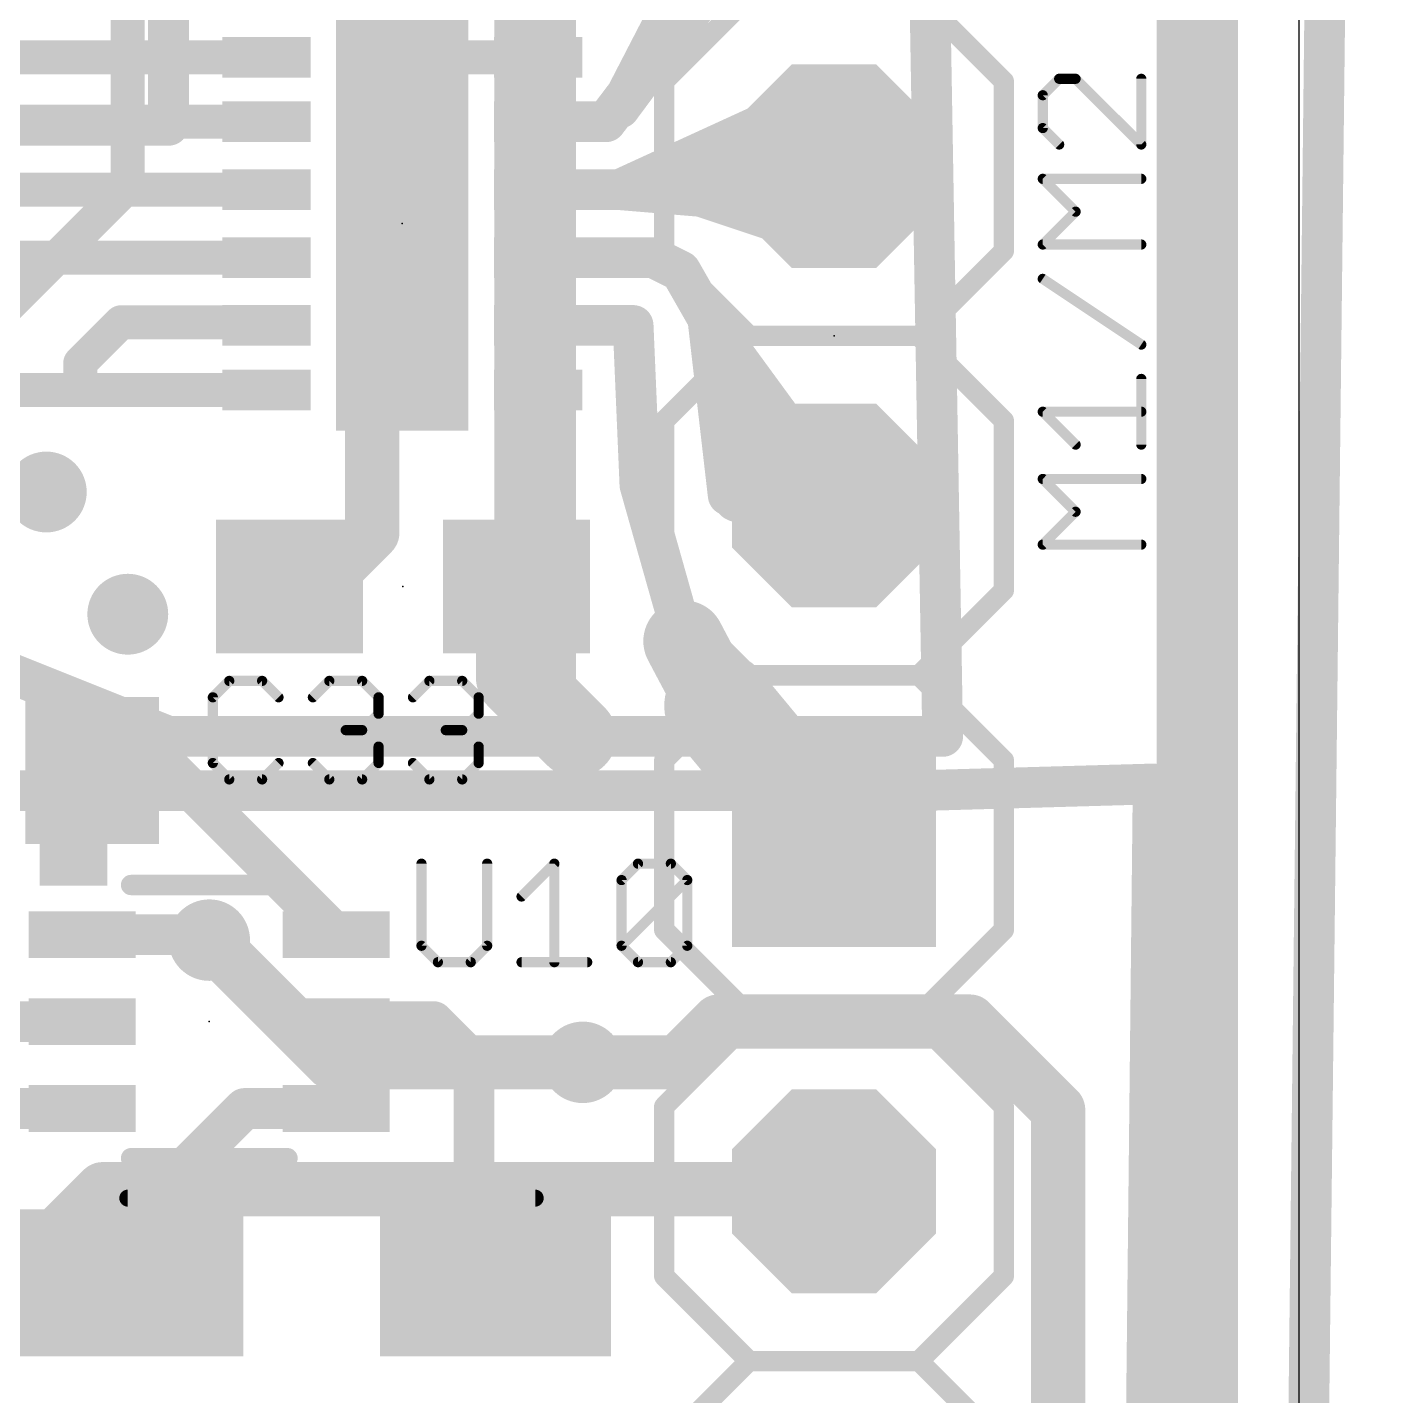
# Model space of a CAD drawing. Extents: x -1.6 to 81.6, y -2 to 51.3.
# Drawn here: x 71.49 to 81.57, y 20.06 to 30.3 of the extents above; entities that cross this region are included whole.
import ezdxf

# ---------------------------------------------------------------- set-up
doc = ezdxf.new("R2010")
doc.units = 0
for name, color, linetype in [('1', 22, 'CONTINUOUS'), ('16', 175, 'CONTINUOUS'), ('17', 82, 'CONTINUOUS'), ('18', 82, 'CONTINUOUS'), ('20', 7, 'CONTINUOUS'), ('21', 253, 'CONTINUOUS'), ('23', 7, 'CONTINUOUS'), ('25', 253, 'CONTINUOUS')]:
    doc.layers.add(name, color=color, linetype=linetype)

# ---------------------------------------------------------------- blocks, each defined once
blk = doc.blocks.new('RECT')
blk.add_solid([(-0.5, -0.5), (0.5, -0.5), (-0.5, 0.5), (0.5, 0.5)])
blk = doc.blocks.new('SQUAREP')
blk.add_solid([(-0.5, -0.5), (0.5, -0.5), (-0.5, 0.5), (0.5, 0.5)])
blk = doc.blocks.new('OCTAGONP')
at = {"const_width": 0.5}
blk.add_lwpolyline([(-0.25, -0.1036), (-0.25, 0.1036), (-0.1036, 0.25), (0.1036, 0.25), (0.25, 0.1036), (0.25, -0.1036), (0.1036, -0.25), (-0.1036, -0.25), (-0.25, -0.1036), (-0.25, 0.1036)], dxfattribs=at)
blk = doc.blocks.new('ROUNDV')
at = {"const_width": 0.5}
blk.add_lwpolyline([(0, -0.25, 1), (0, 0.25, 1), (0, -0.25)], format="xyb", dxfattribs=at)

msp = doc.modelspace()

# ---------------------------------------------------------------- linework, layer by layer
at = {"layer": '1'}
for points, const_width in [([(72.5424, 29.5656), (72.5424, 48.768)], 0.3048), ([(78.0288, 42.672), (78.3336, 24.9936)], 0.3048), ([(75.9164, 29.694), (76.7038, 31.218)], 0.3048), ([(75.8148, 29.5924), (76.9324, 31.0656)], 0.3048), ([(76.9324, 31.0656), (75.9164, 29.694)], 0.3048), ([(56.2096, 30.075), (73.2748, 30.075)], 0.254), ([(75.3068, 30.075), (74.367, 30.075)], 0.254), ([(74.3416, 30.0496), (74.3416, 28.8304)], 0.2032), ([(75.9164, 29.0844), (77.1356, 29.6432)], 0.3048), ([(77.1356, 29.6432), (77.1356, 29.2368)], 0.3048), ([(56.4454, 29.5924), (73.2748, 29.5924)], 0.254), ([(71.3232, 29.5656), (72.5424, 29.5656)], 0.3048), ([(75.3068, 29.5924), (75.8148, 29.5924)], 0.3048), ([(76.3228, 29.2368), (75.9164, 29.0844)], 0.3048), ([(76.526, 29.0336), (76.3228, 29.2368)], 0.3048), ([(77.1356, 29.2368), (76.3228, 29.2368)], 0.3048), ([(77.1356, 29.2368), (77.5208, 29.2608)], 0.4064), ([(56.6558, 29.0844), (73.2748, 29.0844)], 0.254), ([(75.3068, 29.0844), (75.9164, 29.0844)], 0.3048), ([(75.9164, 29.0844), (77.1356, 29.0844)], 0.3048), ([(75.9164, 29.0844), (76.526, 29.0336)], 0.3048), ([(77.1356, 28.8304), (76.526, 29.0336)], 0.3048), ([(77.1356, 29.0844), (77.1356, 28.8304)], 0.3048), ([(74.2908, 28.8304), (74.0664, 28.606)], 0.4064), ([(74.3416, 28.8304), (74.2908, 28.8304)], 0.2032), ([(74.0664, 28.606), (74.0664, 26.5176)], 0.4064), ([(56.8663, 28.5764), (73.2748, 28.5764)], 0.254), ([(75.3068, 28.5764), (76.1704, 28.5764)], 0.3048), ([(76.1704, 28.5764), (76.3736, 28.4748)], 0.3048), ([(76.3736, 28.4748), (76.5768, 28.1192)], 0.3048), ([(76.5768, 28.1192), (77.542, 26.7984)], 0.3048), ([(76.7292, 26.7984), (76.5768, 28.1192)], 0.3048), ([(76.5768, 28.1192), (77.1356, 26.7984)], 0.3048), ([(72.1868, 28.0924), (71.882, 27.7876)], 0.254), ([(73.2508, 28.0924), (72.1868, 28.0924)], 0.254), ([(73.2748, 28.0684), (73.2508, 28.0924)], 0.254), ([(75.3068, 28.0684), (76.018, 28.0684)], 0.3048), ([(76.018, 28.0684), (76.0688, 26.8746)], 0.3048), ([(71.882, 27.7876), (71.882, 27.5858)], 0.254), ([(70.7136, 27.5858), (71.882, 27.5858)], 0.254), ([(71.882, 27.5858), (73.2748, 27.5858)], 0.254), ([(75.3068, 26.2758), (75.3068, 27.5858)], 0.3048), ([(76.0688, 26.8746), (76.399, 25.7062)], 0.3048), ([(76.8096, 26.7984), (76.7292, 26.7984)], 0.3048), ([(77.5208, 26.7208), (76.8096, 26.7984)], 0.4064), ([(77.1356, 26.7984), (76.8096, 26.7984)], 0.3048), ([(77.542, 26.7984), (77.1356, 26.7984)], 0.3048), ([(74.0664, 26.5176), (73.6642, 26.1154)], 0.4064), ([(75.1464, 25.4376), (75.1464, 26.1154)], 0.6096), ([(75.1464, 26.1154), (75.3068, 26.2758)], 0.3048), ([(73.6642, 26.1154), (73.4464, 26.1154)], 0.4064), ([(72.5424, 24.9936), (71.0184, 25.6032)], 0.3048), ([(75.5904, 24.9936), (75.1464, 25.4376)], 0.6096), ([(77.5208, 24.1808), (76.6572, 25.2222)], 0.8128), ([(78.3336, 24.9936), (72.5424, 24.9936)], 0.3048), ([(72.5676, 24.7396), (71.97, 24.7396)], 0.3048), ([(73.7972, 23.51), (72.5676, 24.7396)], 0.3048), ([(72.8068, 23.51), (71.8972, 23.51)], 0.3048), ([(72.8472, 23.4696), (72.8068, 23.51)], 0.3048), ([(76.6572, 22.86), (76.3524, 22.5552)], 0.4064), ([(78.5368, 22.86), (76.6572, 22.86)], 0.4064), ([(79.1972, 22.1996), (78.5368, 22.86)], 0.4064), ([(71.8972, 22.86), (70.6492, 22.86)], 0.3048), ([(73.7972, 22.86), (74.5236, 22.86)], 0.3048), ([(74.5236, 22.86), (74.8284, 22.5552)], 0.3048), ([(76.3524, 22.5552), (75.6412, 22.5552)], 0.4064), ([(74.8284, 22.5552), (74.8284, 21.0668)], 0.3048), ([(71.8972, 22.21), (71.2828, 22.21)], 0.3048), ([(73.1116, 22.21), (72.8472, 21.9456)], 0.3048), ([(73.7972, 22.21), (73.1116, 22.21)], 0.3048), ([(79.1972, 17.7292), (79.1972, 22.1996)], 0.4064), ([(72.8472, 21.9456), (72.39, 21.4884)], 0.3048), ([(72.39, 21.4884), (72.39, 21.0591)], 0.3048), ([(72.39, 21.0591), (72.2376, 20.9067)], 0.3048), ([(74.8284, 21.0668), (74.9884, 20.9067)], 0.3048)]:
    msp.add_lwpolyline(points, dxfattribs=dict(at, const_width=const_width))
for points, const_width in [([(73.2748, 30.0115, 1), (73.2748, 30.1385)], 0.127), ([(74.367, 30.075, 0.4142), (74.3416, 30.0496)], 0.254), ([(74.367, 30.1385, 1), (74.367, 30.0115)], 0.127), ([(74.367, 30.0115, 1), (74.367, 30.1385)], 0.127), ([(75.3068, 30.0115, 1), (75.3068, 30.1385)], 0.127), ([(74.2781, 30.0496, 1), (74.4051, 30.0496)], 0.127), ([(74.3924, 30.0496, 1), (74.2908, 30.0496)], 0.1016), ([(75.8552, 29.7394, 1), (75.9776, 29.6486)], 0.1524), ([(75.8487, 29.729, 1), (75.9841, 29.659)], 0.1524), ([(77.2118, 29.6432, 1), (77.0594, 29.6432)], 0.1524), ([(77.1673, 29.5739, 1), (77.1039, 29.7125)], 0.1524), ([(72.5424, 29.4894, 1), (72.5424, 29.6418)], 0.1524), ([(73.2748, 29.5289, 1), (73.2748, 29.6559)], 0.127), ([(75.3068, 29.6686, 1), (75.3068, 29.5162)], 0.1524), ([(75.7541, 29.6385, 1), (75.8755, 29.5463)], 0.1524), ([(75.8148, 29.5162, 1), (75.8148, 29.6686)], 0.1524), ([(72.4662, 29.5656, 1), (72.6186, 29.5656)], 0.1524), ([(76.3767, 29.2907, 1), (76.2689, 29.1829)], 0.1524), ([(76.3228, 29.313, 1), (76.3228, 29.1606)], 0.1524), ([(76.3496, 29.1655, 1), (76.296, 29.3081)], 0.1524), ([(77.1293, 29.3382, 1), (77.1419, 29.1354)], 0.2032), ([(77.1356, 29.1606, 1), (77.1356, 29.313)], 0.1524), ([(77.5271, 29.1594, 1), (77.5145, 29.3622)], 0.2032), ([(77.0594, 29.2368, 1), (77.2118, 29.2368)], 0.1524), ([(73.2748, 29.0209, 1), (73.2748, 29.1479)], 0.127), ([(75.3068, 29.1606, 1), (75.3068, 29.0082)], 0.1524), ([(75.9164, 29.1606, 1), (75.9164, 29.0082)], 0.1524), ([(75.9227, 29.1603, 1), (75.9101, 29.0085)], 0.1524), ([(75.8896, 29.1557, 1), (75.9432, 29.0131)], 0.1524), ([(75.8847, 29.1537, 1), (75.9481, 29.0151)], 0.1524), ([(75.9164, 29.0082, 1), (75.9164, 29.1606)], 0.1524), ([(76.5501, 29.1059, 1), (76.5019, 28.9613)], 0.1524), ([(76.5197, 28.9577, 1), (76.5323, 29.1095)], 0.1524), ([(77.2118, 29.0844, 1), (77.0594, 29.0844)], 0.1524), ([(77.1356, 29.0082, 1), (77.1356, 29.1606)], 0.1524), ([(76.4721, 28.9797, 1), (76.5799, 29.0875)], 0.1524), ([(74.3626, 28.7586, 1), (74.219, 28.9022)], 0.2032), ([(77.1115, 28.7581, 1), (77.1597, 28.9027)], 0.1524), ([(74.2908, 28.8812, 1), (74.2908, 28.7796)], 0.1016), ([(74.2908, 28.8304, 1), (74.3924, 28.8304)], 0.1016), ([(74.3416, 28.7796, 1), (74.3416, 28.8812)], 0.1016), ([(77.0594, 28.8304, 1), (77.2118, 28.8304)], 0.1524), ([(74.168, 28.606, 1), (73.9648, 28.606)], 0.2032), ([(73.9946, 28.6778, 1), (74.1382, 28.5342)], 0.2032), ([(73.2748, 28.5129, 1), (73.2748, 28.6399)], 0.127), ([(75.3068, 28.6526, 1), (75.3068, 28.5002)], 0.1524), ([(76.2045, 28.6446, 1), (76.1363, 28.5082)], 0.1524), ([(76.1704, 28.5002, 1), (76.1704, 28.6526)], 0.1524), ([(76.4398, 28.5126, 1), (76.3074, 28.437)], 0.1524), ([(76.3395, 28.4066, 1), (76.4077, 28.543)], 0.1524), ([(76.6383, 28.1642, 1), (76.5153, 28.0742)], 0.1524), ([(76.6525, 28.1279, 1), (76.5011, 28.1105)], 0.1524), ([(76.647, 28.1489, 1), (76.5066, 28.0895)], 0.1524), ([(72.1868, 28.1559, 1), (72.1868, 28.0289)], 0.127), ([(72.2317, 28.0475, 1), (72.1419, 28.1373)], 0.127), ([(73.2957, 28.1373, 1), (73.2059, 28.0475)], 0.127), ([(73.2299, 28.0235, 1), (73.3197, 28.1133)], 0.127), ([(73.2508, 28.0289, 1), (73.2508, 28.1559)], 0.127), ([(75.3068, 28.1446, 1), (75.3068, 27.9922)], 0.1524), ([(76.0941, 28.0716, 1), (75.9419, 28.0652)], 0.1524), ([(76.018, 27.9922, 1), (76.018, 28.1446)], 0.1524), ([(76.5106, 28.0814, 1), (76.643, 28.157)], 0.1524), ([(71.9455, 27.7876, 1), (71.8185, 27.7876)], 0.127), ([(71.8371, 27.8325, 1), (71.9269, 27.7427)], 0.127), ([(71.882, 27.6493, 1), (71.882, 27.5223)], 0.127), ([(71.8185, 27.5858, 1), (71.9455, 27.5858)], 0.127), ([(71.882, 27.5223, 1), (71.882, 27.6493)], 0.127), ([(73.2748, 27.5223, 1), (73.2748, 27.6493)], 0.127), ([(75.383, 27.5858, 1), (75.2306, 27.5858)], 0.1524), ([(76.1421, 26.8953, 1), (75.9955, 26.8539)], 0.1524), ([(75.9927, 26.8714, 1), (76.1449, 26.8778)], 0.1524), ([(76.7292, 26.8746, 1), (76.7292, 26.7222)], 0.1524), ([(76.8206, 26.8994, 1), (76.7986, 26.6974)], 0.2032), ([(76.8096, 26.8746, 1), (76.8096, 26.7222)], 0.1524), ([(76.8096, 26.7222, 1), (76.8096, 26.8746)], 0.1524), ([(77.1356, 26.8746, 1), (77.1356, 26.7222)], 0.1524), ([(77.1356, 26.7222, 1), (77.1356, 26.8746)], 0.1524), ([(77.542, 26.7222, 1), (77.542, 26.8746)], 0.1524), ([(76.6535, 26.7897, 1), (76.8049, 26.8071)], 0.1524), ([(77.0654, 26.7687, 1), (77.2058, 26.8281)], 0.1524), ([(77.4805, 26.7534, 1), (77.6035, 26.8434)], 0.1524), ([(77.5098, 26.6198, 1), (77.5318, 26.8218)], 0.2032), ([(74.1382, 26.4458, 1), (73.9946, 26.5894)], 0.2032), ([(73.9648, 26.5176, 1), (74.168, 26.5176)], 0.2032), ([(75.2988, 26.1154, 1), (74.994, 26.1154)], 0.3048), ([(75.3607, 26.2219, 1), (75.2529, 26.3297)], 0.1524), ([(73.4464, 26.217, 1), (73.4464, 26.0138)], 0.2032), ([(73.6642, 26.0138, 1), (73.6642, 26.217)], 0.2032), ([(75.2306, 26.2758, 1), (75.383, 26.2758)], 0.1524), ([(73.5924, 26.1872, 1), (73.736, 26.0436)], 0.2032), ([(75.0925, 26.1693, 1), (75.2003, 26.0615)], 0.1524), ([(76.399, 25.7062, 0.0028), (76.6572, 25.2222)], 0.6096), ([(76.5339, 25.7772, 1), (76.2641, 25.6352)], 0.3048), ([(76.3257, 25.6855, 1), (76.4723, 25.7269)], 0.1524), ([(75.2542, 25.5454, 1), (75.0386, 25.3298)], 0.3048), ([(76.8136, 25.3519, 1), (76.5008, 25.0925)], 0.4064), ([(74.994, 25.4376, 1), (75.2988, 25.4376)], 0.3048), ([(76.5231, 25.1497, 1), (76.7913, 25.2947)], 0.3048), ([(75.4826, 24.8858, 1), (75.6982, 25.1014)], 0.3048), ([(72.5424, 25.0698, 1), (72.5424, 24.9174)], 0.1524), ([(72.5141, 24.9229, 1), (72.5707, 25.0643)], 0.1524), ([(78.3336, 24.9174, 1), (78.3336, 25.0698)], 0.1524), ([(78.2574, 24.9923, 1), (78.4098, 24.9949)], 0.1524), ([(71.97, 24.8158, 1), (71.97, 24.6634)], 0.1524), ([(72.6215, 24.7935, 1), (72.5137, 24.6857)], 0.1524), ([(72.5676, 24.6634, 1), (72.5676, 24.8158)], 0.1524), ([(77.3644, 24.0511, 1), (77.6772, 24.3105)], 0.4064), ([(71.8972, 23.5862, 1), (71.8972, 23.4338)], 0.1524), ([(72.8607, 23.5639, 1), (72.7529, 23.4561)], 0.1524), ([(72.8068, 23.4338, 1), (72.8068, 23.5862)], 0.1524), ([(72.7933, 23.4157, 1), (72.9011, 23.5235)], 0.1524), ([(73.7433, 23.4561, 1), (73.8511, 23.5639)], 0.1524), ([(76.6572, 22.9616, 1), (76.6572, 22.7584)], 0.2032), ([(76.729, 22.7882, 1), (76.5854, 22.9318)], 0.2032), ([(78.6086, 22.9318, 1), (78.465, 22.7882)], 0.2032), ([(78.5368, 22.7584, 1), (78.5368, 22.9616)], 0.2032), ([(71.8972, 22.7838, 1), (71.8972, 22.9362)], 0.1524), ([(73.7972, 22.9362, 1), (73.7972, 22.7838)], 0.1524), ([(74.5775, 22.9139, 1), (74.4697, 22.8061)], 0.1524), ([(74.5236, 22.7838, 1), (74.5236, 22.9362)], 0.1524), ([(75.6412, 22.6568, 1), (75.6412, 22.4536)], 0.2032), ([(76.2806, 22.627, 1), (76.4242, 22.4834)], 0.2032), ([(76.3524, 22.4536, 1), (76.3524, 22.6568)], 0.2032), ([(74.9046, 22.5552, 1), (74.7522, 22.5552)], 0.1524), ([(74.7745, 22.5013, 1), (74.8823, 22.6091)], 0.1524), ([(71.8972, 22.1338, 1), (71.8972, 22.2862)], 0.1524), ([(73.1116, 22.2862, 1), (73.1116, 22.1338)], 0.1524), ([(73.1655, 22.1561, 1), (73.0577, 22.2639)], 0.1524), ([(73.7972, 22.1338, 1), (73.7972, 22.2862)], 0.1524), ([(79.2988, 22.1996, 1), (79.0956, 22.1996)], 0.2032), ([(79.1254, 22.1278, 1), (79.269, 22.2714)], 0.2032), ([(72.7933, 21.9995, 1), (72.9011, 21.8917)], 0.1524), ([(72.9011, 21.8917, 1), (72.7933, 21.9995)], 0.1524), ([(72.4662, 21.4884, 1), (72.3138, 21.4884)], 0.1524), ([(72.3361, 21.5423, 1), (72.4439, 21.4345)], 0.1524), ([(72.4439, 21.0053, 1), (72.3361, 21.113)], 0.1524), ([(74.8823, 21.1206, 1), (74.7745, 21.0129)], 0.1524), ([(72.3138, 21.0591, 1), (72.4662, 21.0591)], 0.1524), ([(74.7522, 21.0668, 1), (74.9046, 21.0668)], 0.1524), ([(72.1837, 20.9606, 1), (72.2915, 20.8529)], 0.1524), ([(74.9345, 20.8529, 1), (75.0423, 20.9606)], 0.1524)]:
    msp.add_lwpolyline(points, format="xyb", dxfattribs=dict(at, const_width=const_width))
at = {"layer": '16'}
for points, const_width in [([(81.4201, 50.446), (80.8248, -1.8072)], 0.3048), ([(80.2386, 43.2054), (80.2386, 3.2766)], 0.6096), ([(75.2856, 33.528), (75.2856, 25.2984)], 0.6096), ([(72.2376, 31.0896), (72.2376, 29.1098)], 0.254), ([(72.2376, 29.1098), (70.7136, 27.5858)], 0.254), ([(75.2856, 25.2984), (75.5904, 24.9936)], 0.6096), ([(78.1304, 24.5872), (79.9084, 24.638)], 0.3048), ([(79.9084, 24.638), (79.6544, 0.9144)], 0.3048), ([(68.1736, 24.5872), (78.1304, 24.5872)], 0.3048), ([(73.7616, 22.5552), (72.8472, 23.4696)], 0.4064), ([(75.6412, 22.5552), (73.7616, 22.5552)], 0.4064), ([(72.0502, 21.6058), (70.7136, 20.2692)], 0.4064), ([(72.0502, 21.6058), (77.505, 21.6058)], 0.4064), ([(77.505, 21.6058), (77.5208, 21.59)], 0.4064)]:
    msp.add_lwpolyline(points, dxfattribs=dict(at, const_width=const_width))
for points, const_width in [([(72.2825, 29.0649, 1), (72.1927, 29.1547)], 0.127), ([(72.1741, 29.1098, 1), (72.3011, 29.1098)], 0.127), ([(75.3934, 25.4062, 1), (75.1778, 25.1906)], 0.3048), ([(75.1332, 25.2984, 1), (75.438, 25.2984)], 0.3048), ([(75.4826, 24.8858, 1), (75.6982, 25.1014)], 0.3048), ([(79.9846, 24.6372, 1), (79.8322, 24.6388)], 0.1524), ([(79.9106, 24.5618, 1), (79.9062, 24.7142)], 0.1524), ([(78.1282, 24.6634, 1), (78.1326, 24.511)], 0.1524), ([(78.1304, 24.511, 1), (78.1304, 24.6634)], 0.1524), ([(72.919, 23.5414, 1), (72.7754, 23.3978)], 0.2032), ([(73.7616, 22.6568, 1), (73.7616, 22.4536)], 0.2032), ([(73.6898, 22.4834, 1), (73.8334, 22.627)], 0.2032), ([(75.6412, 22.4536, 1), (75.6412, 22.6568)], 0.2032), ([(72.0502, 21.7074, 1), (72.0502, 21.5042)], 0.2032), ([(72.122, 21.534, 1), (71.9784, 21.6776)], 0.2032), ([(77.5768, 21.6776, 1), (77.4332, 21.534)], 0.2032), ([(77.505, 21.5042, 1), (77.505, 21.7074)], 0.2032), ([(77.449, 21.5182, 1), (77.5926, 21.6618)], 0.2032)]:
    msp.add_lwpolyline(points, format="xyb", dxfattribs=dict(at, const_width=const_width))
at = {"layer": '20'}
msp.add_line((81, 1), (81, 51), dxfattribs=at)
at = {"layer": '21'}
for points, const_width in [([(76.2508, 29.8958), (76.8858, 30.5308)], 0.1524), ([(78.1558, 30.5308), (78.7908, 29.8958)], 0.1524), ([(76.2508, 28.6258), (76.2508, 29.8958)], 0.1524), ([(78.7908, 29.8958), (78.7908, 28.6258)], 0.1524), ([(76.8858, 27.9908), (76.2508, 28.6258)], 0.1524), ([(78.7908, 28.6258), (78.1558, 27.9908)], 0.1524), ([(76.2508, 27.3558), (76.8858, 27.9908)], 0.1524), ([(76.8858, 27.9908), (78.1558, 27.9908)], 0.1524), ([(78.1558, 27.9908), (78.7908, 27.3558)], 0.1524), ([(76.2508, 26.0858), (76.2508, 27.3558)], 0.1524), ([(78.7908, 27.3558), (78.7908, 26.0858)], 0.1524), ([(76.8858, 25.4508), (76.2508, 26.0858)], 0.1524), ([(78.7908, 26.0858), (78.1558, 25.4508)], 0.1524), ([(76.2508, 24.8158), (76.8858, 25.4508)], 0.1524), ([(76.8858, 25.4508), (78.1558, 25.4508)], 0.1524), ([(78.1558, 25.4508), (78.7908, 24.8158)], 0.1524), ([(76.2508, 23.5458), (76.2508, 24.8158)], 0.1524), ([(78.7908, 24.8158), (78.7908, 23.5458)], 0.1524), ([(72.2622, 23.882), (73.4322, 23.882)], 0.1524), ([(76.2508, 23.5458), (76.8858, 22.9108)], 0.1524), ([(78.1558, 22.9108), (78.7908, 23.5458)], 0.1524), ([(76.2508, 22.225), (76.8858, 22.86)], 0.1524), ([(76.8858, 22.9108), (78.1558, 22.9108)], 0.1524), ([(76.8858, 22.86), (78.1558, 22.86)], 0.1524), ([(78.1558, 22.86), (78.7908, 22.225)], 0.1524), ([(76.2508, 20.955), (76.2508, 22.225)], 0.1524), ([(78.7908, 22.225), (78.7908, 20.955)], 0.1524), ([(73.4322, 21.838), (72.2622, 21.838)], 0.1524), ([(72.2376, 21.5392), (75.2856, 21.5392)], 0.127), ([(76.2508, 20.955), (76.8858, 20.32)], 0.1524), ([(78.1558, 20.32), (78.7908, 20.955)], 0.1524), ([(76.2508, 19.685), (76.8858, 20.32)], 0.1524), ([(76.8858, 20.32), (78.1558, 20.32)], 0.1524), ([(78.1558, 20.32), (78.7908, 19.685)], 0.1524)]:
    msp.add_lwpolyline(points, dxfattribs=dict(at, const_width=const_width))
for points, const_width in [([(76.2889, 29.8958, 1), (76.2127, 29.8958)], 0.0762), ([(76.2239, 29.9227, 1), (76.2777, 29.8689)], 0.0762), ([(78.8289, 29.8958, 1), (78.7527, 29.8958)], 0.0762), ([(78.7639, 29.8689, 1), (78.8177, 29.9227)], 0.0762), ([(76.2777, 28.6527, 1), (76.2239, 28.5989)], 0.0762), ([(78.8177, 28.5989, 1), (78.7639, 28.6527)], 0.0762), ([(76.2127, 28.6258, 1), (76.2889, 28.6258)], 0.0762), ([(78.7527, 28.6258, 1), (78.8289, 28.6258)], 0.0762), ([(76.8858, 28.0289, 1), (76.8858, 27.9527)], 0.0762), ([(76.9127, 27.9639, 1), (76.8589, 28.0177)], 0.0762), ([(76.8589, 27.9639, 1), (76.9127, 28.0177)], 0.0762), ([(78.1827, 28.0177, 1), (78.1289, 27.9639)], 0.0762), ([(78.1289, 28.0177, 1), (78.1827, 27.9639)], 0.0762), ([(78.1558, 27.9527, 1), (78.1558, 28.0289)], 0.0762), ([(76.2889, 27.3558, 1), (76.2127, 27.3558)], 0.0762), ([(76.2239, 27.3827, 1), (76.2777, 27.3289)], 0.0762), ([(78.8289, 27.3558, 1), (78.7527, 27.3558)], 0.0762), ([(78.7639, 27.3289, 1), (78.8177, 27.3827)], 0.0762), ([(76.2127, 26.0858, 1), (76.2889, 26.0858)], 0.0762), ([(76.2777, 26.1127, 1), (76.2239, 26.0589)], 0.0762), ([(78.7527, 26.0858, 1), (78.8289, 26.0858)], 0.0762), ([(78.8177, 26.0589, 1), (78.7639, 26.1127)], 0.0762), ([(76.8858, 25.4889, 1), (76.8858, 25.4127)], 0.0762), ([(76.9127, 25.4239, 1), (76.8589, 25.4777)], 0.0762), ([(76.8589, 25.4239, 1), (76.9127, 25.4777)], 0.0762), ([(78.1827, 25.4777, 1), (78.1289, 25.4239)], 0.0762), ([(78.1289, 25.4777, 1), (78.1827, 25.4239)], 0.0762), ([(78.1558, 25.4127, 1), (78.1558, 25.4889)], 0.0762), ([(76.2889, 24.8158, 1), (76.2127, 24.8158)], 0.0762), ([(76.2239, 24.8427, 1), (76.2777, 24.7889)], 0.0762), ([(78.8289, 24.8158, 1), (78.7527, 24.8158)], 0.0762), ([(78.7639, 24.7889, 1), (78.8177, 24.8427)], 0.0762), ([(72.2622, 23.9201, 1), (72.2622, 23.8439)], 0.0762), ([(73.4322, 23.8439, 1), (73.4322, 23.9201)], 0.0762), ([(76.2127, 23.5458, 1), (76.2889, 23.5458)], 0.0762), ([(76.2777, 23.5727, 1), (76.2239, 23.5189)], 0.0762), ([(78.7527, 23.5458, 1), (78.8289, 23.5458)], 0.0762), ([(78.8177, 23.5189, 1), (78.7639, 23.5727)], 0.0762), ([(76.8858, 22.9489, 1), (76.8858, 22.8727)], 0.0762), ([(76.8858, 22.8981, 1), (76.8858, 22.8219)], 0.0762), ([(76.8589, 22.8839, 1), (76.9127, 22.9377)], 0.0762), ([(76.9127, 22.8331, 1), (76.8589, 22.8869)], 0.0762), ([(78.1289, 22.9377, 1), (78.1827, 22.8839)], 0.0762), ([(78.1827, 22.8869, 1), (78.1289, 22.8331)], 0.0762), ([(78.1558, 22.8727, 1), (78.1558, 22.9489)], 0.0762), ([(78.1558, 22.8219, 1), (78.1558, 22.8981)], 0.0762), ([(76.2889, 22.225, 1), (76.2127, 22.225)], 0.0762), ([(76.2239, 22.2519, 1), (76.2777, 22.1981)], 0.0762), ([(78.8289, 22.225, 1), (78.7527, 22.225)], 0.0762), ([(78.7639, 22.1981, 1), (78.8177, 22.2519)], 0.0762), ([(72.2622, 21.8761, 1), (72.2622, 21.7999)], 0.0762), ([(73.4322, 21.7999, 1), (73.4322, 21.8761)], 0.0762), ([(72.2376, 21.5709, 1), (72.2376, 21.5075)], 0.0635), ([(75.2856, 21.5075, 1), (75.2856, 21.5709)], 0.0635), ([(76.2127, 20.955, 1), (76.2889, 20.955)], 0.0762), ([(76.2777, 20.9819, 1), (76.2239, 20.9281)], 0.0762), ([(78.7527, 20.955, 1), (78.8289, 20.955)], 0.0762), ([(78.8177, 20.9281, 1), (78.7639, 20.9819)], 0.0762), ([(76.8858, 20.3581, 1), (76.8858, 20.2819)], 0.0762), ([(76.9127, 20.2931, 1), (76.8589, 20.3469)], 0.0762), ([(76.8589, 20.2931, 1), (76.9127, 20.3469)], 0.0762), ([(78.1827, 20.3469, 1), (78.1289, 20.2931)], 0.0762), ([(78.1289, 20.3469, 1), (78.1827, 20.2931)], 0.0762), ([(78.1558, 20.2819, 1), (78.1558, 20.3581)], 0.0762)]:
    msp.add_lwpolyline(points, format="xyb", dxfattribs=dict(at, const_width=const_width))
at = {"layer": '23'}
for p in [(74.2908, 28.8304), (77.5208, 27.9908), (74.2964, 26.1154), (72.8472, 22.86)]:
    msp.add_point(p, dxfattribs=at)
at = {"layer": '25', "const_width": 0.0762}
for points in [[(79.2051, 29.9138), (79.0823, 29.791)], [(79.328, 29.9138), (79.2051, 29.9138)], [(79.8195, 29.4224), (79.328, 29.9138)], [(79.8195, 29.9138), (79.8195, 29.4224)], [(79.0823, 29.791), (79.0823, 29.5452)], [(79.0823, 29.5452), (79.2051, 29.4224)], [(79.328, 28.9197), (79.0823, 29.1654)], [(79.0823, 29.1654), (79.8195, 29.1654)], [(79.0823, 28.6739), (79.328, 28.9197)], [(79.8195, 28.6739), (79.0823, 28.6739)], [(79.8195, 27.9255), (79.0823, 28.417)], [(79.8195, 27.1771), (79.8195, 27.6686)], [(79.328, 27.1771), (79.0823, 27.4229)], [(79.0823, 27.4229), (79.8195, 27.4229)], [(79.328, 26.6744), (79.0823, 26.9202)], [(79.0823, 26.9202), (79.8195, 26.9202)], [(79.0823, 26.4287), (79.328, 26.6744)], [(79.8195, 26.4287), (79.0823, 26.4287)], [(72.9967, 25.4091), (72.8739, 25.2863)], [(73.2425, 25.4091), (72.9967, 25.4091)], [(73.3653, 25.2863), (73.2425, 25.4091)], [(73.6223, 25.2863), (73.7451, 25.4091)], [(73.7451, 25.4091), (73.9909, 25.4091)], [(73.9909, 25.4091), (74.1138, 25.2863)], [(74.3707, 25.2863), (74.4936, 25.4091)], [(74.4936, 25.4091), (74.7393, 25.4091)], [(74.7393, 25.4091), (74.8622, 25.2863)], [(72.8739, 25.2863), (72.8739, 24.7948)], [(74.1138, 25.2863), (74.1138, 25.1634)], [(74.8622, 25.2863), (74.8622, 25.1634)], [(74.1138, 25.1634), (73.9909, 25.0405)], [(74.8622, 25.1634), (74.7393, 25.0405)], [(73.9909, 25.0405), (73.868, 25.0405)], [(73.9909, 25.0405), (74.1138, 24.9176)], [(74.7393, 25.0405), (74.6164, 25.0405)], [(74.7393, 25.0405), (74.8622, 24.9176)], [(74.1138, 24.9176), (74.1138, 24.7948)], [(74.8622, 24.9176), (74.8622, 24.7948)], [(72.8739, 24.7948), (72.9967, 24.6719)], [(73.2425, 24.6719), (73.3653, 24.7948)], [(73.7451, 24.6719), (73.6223, 24.7948)], [(74.1138, 24.7948), (73.9909, 24.6719)], [(74.4936, 24.6719), (74.3707, 24.7948)], [(74.8622, 24.7948), (74.7393, 24.6719)], [(72.9967, 24.6719), (73.2425, 24.6719)], [(73.9909, 24.6719), (73.7451, 24.6719)], [(74.7393, 24.6719), (74.4936, 24.6719)], [(74.4347, 24.0417), (74.4347, 23.4274)], [(74.9262, 23.4274), (74.9262, 24.0417)], [(75.1831, 23.796), (75.4289, 24.0417)], [(75.4289, 24.0417), (75.4289, 23.3045)], [(75.9315, 23.9189), (76.0544, 24.0417)], [(76.0544, 24.0417), (76.3001, 24.0417)], [(76.3001, 24.0417), (76.423, 23.9189)], [(75.9315, 23.4274), (75.9315, 23.9189)], [(75.9315, 23.4274), (76.423, 23.9189)], [(76.423, 23.9189), (76.423, 23.4274)], [(74.4347, 23.4274), (74.5576, 23.3045)], [(74.8033, 23.3045), (74.9262, 23.4274)], [(76.0544, 23.3045), (75.9315, 23.4274)], [(76.423, 23.4274), (76.3001, 23.3045)], [(74.5576, 23.3045), (74.8033, 23.3045)], [(75.1831, 23.3045), (75.6746, 23.3045)], [(76.3001, 23.3045), (76.0544, 23.3045)]]:
    msp.add_lwpolyline(points, dxfattribs=at)
at = {"layer": '25', "const_width": 0.0381}
for points in [[(79.2051, 29.9329, 1), (79.2051, 29.8948)], [(79.2186, 29.9004, 1), (79.1917, 29.9273)], [(79.3415, 29.9273, 1), (79.3145, 29.9004)], [(79.328, 29.8948, 1), (79.328, 29.9329)], [(79.8385, 29.9138, 1), (79.8005, 29.9138)], [(79.1013, 29.791, 1), (79.0632, 29.791)], [(79.0688, 29.8044, 1), (79.0957, 29.7775)], [(79.0957, 29.5587, 1), (79.0688, 29.5318)], [(79.0632, 29.5452, 1), (79.1013, 29.5452)], [(79.1917, 29.4089, 1), (79.2186, 29.4358)], [(79.8005, 29.4224, 1), (79.8385, 29.4224)], [(79.806, 29.4089, 1), (79.833, 29.4358)], [(79.0957, 29.1789, 1), (79.0688, 29.152)], [(79.0823, 29.1845, 1), (79.0823, 29.1464)], [(79.8195, 29.1464, 1), (79.8195, 29.1845)], [(79.3415, 28.9062, 1), (79.3145, 28.9332)], [(79.3145, 28.9062, 1), (79.3415, 28.9332)], [(79.0823, 28.693, 1), (79.0823, 28.6549)], [(79.0688, 28.6874, 1), (79.0957, 28.6605)], [(79.8195, 28.6549, 1), (79.8195, 28.693)], [(79.0928, 28.4329, 1), (79.0717, 28.4012)], [(79.8089, 27.9097, 1), (79.8301, 27.9414)], [(79.8385, 27.6686, 1), (79.8005, 27.6686)], [(79.0823, 27.4419, 1), (79.0823, 27.4038)], [(79.0957, 27.4363, 1), (79.0688, 27.4094)], [(79.8195, 27.4038, 1), (79.8195, 27.4419)], [(79.3145, 27.1636, 1), (79.3415, 27.1906)], [(79.8005, 27.1771, 1), (79.8385, 27.1771)], [(79.0957, 26.9337, 1), (79.0688, 26.9067)], [(79.0823, 26.9392, 1), (79.0823, 26.9011)], [(79.8195, 26.9011, 1), (79.8195, 26.9392)], [(79.3415, 26.661, 1), (79.3145, 26.6879)], [(79.3145, 26.661, 1), (79.3415, 26.6879)], [(79.0688, 26.4422, 1), (79.0957, 26.4152)], [(79.0823, 26.4478, 1), (79.0823, 26.4097)], [(79.8195, 26.4097, 1), (79.8195, 26.4478)], [(72.9967, 25.4282, 1), (72.9967, 25.3901)], [(73.0102, 25.3957, 1), (72.9833, 25.4226)], [(73.2559, 25.4226, 1), (73.229, 25.3957)], [(73.2425, 25.3901, 1), (73.2425, 25.4282)], [(73.7451, 25.4282, 1), (73.7451, 25.3901)], [(73.7586, 25.3957, 1), (73.7317, 25.4226)], [(74.0044, 25.4226, 1), (73.9774, 25.3957)], [(73.9909, 25.3901, 1), (73.9909, 25.4282)], [(74.4936, 25.4282, 1), (74.4936, 25.3901)], [(74.507, 25.3957, 1), (74.4801, 25.4226)], [(74.7528, 25.4226, 1), (74.7258, 25.3957)], [(74.7393, 25.3901, 1), (74.7393, 25.4282)], [(72.8929, 25.2863, 1), (72.8548, 25.2863)], [(72.8604, 25.2997, 1), (72.8873, 25.2728)], [(73.3519, 25.2728, 1), (73.3788, 25.2997)], [(73.6088, 25.2997, 1), (73.6357, 25.2728)], [(74.1328, 25.2863, 1), (74.0947, 25.2863)], [(74.1003, 25.2728, 1), (74.1272, 25.2997)], [(74.3572, 25.2997, 1), (74.3842, 25.2728)], [(74.8812, 25.2863, 1), (74.8431, 25.2863)], [(74.8487, 25.2728, 1), (74.8756, 25.2997)], [(74.1272, 25.1499, 1), (74.1003, 25.1769)], [(74.8756, 25.1499, 1), (74.8487, 25.1769)], [(74.0947, 25.1634, 1), (74.1328, 25.1634)], [(74.8431, 25.1634, 1), (74.8812, 25.1634)], [(73.868, 25.0596, 1), (73.868, 25.0215)], [(74.0044, 25.054, 1), (73.9774, 25.027)], [(73.9774, 25.054, 1), (74.0044, 25.027)], [(73.9909, 25.0215, 1), (73.9909, 25.0596)], [(74.6164, 25.0596, 1), (74.6164, 25.0215)], [(74.7528, 25.054, 1), (74.7258, 25.027)], [(74.7258, 25.054, 1), (74.7528, 25.027)], [(74.7393, 25.0215, 1), (74.7393, 25.0596)], [(74.1328, 24.9176, 1), (74.0947, 24.9176)], [(74.1003, 24.9042, 1), (74.1272, 24.9311)], [(74.8812, 24.9176, 1), (74.8431, 24.9176)], [(74.8487, 24.9042, 1), (74.8756, 24.9311)], [(72.8873, 24.8082, 1), (72.8604, 24.7813)], [(72.8548, 24.7948, 1), (72.8929, 24.7948)], [(73.3788, 24.7813, 1), (73.3519, 24.8082)], [(73.6357, 24.8082, 1), (73.6088, 24.7813)], [(74.0947, 24.7948, 1), (74.1328, 24.7948)], [(74.1272, 24.7813, 1), (74.1003, 24.8082)], [(74.3842, 24.8082, 1), (74.3572, 24.7813)], [(74.8431, 24.7948, 1), (74.8812, 24.7948)], [(74.8756, 24.7813, 1), (74.8487, 24.8082)], [(72.9967, 24.691, 1), (72.9967, 24.6529)], [(72.9833, 24.6584, 1), (73.0102, 24.6854)], [(73.229, 24.6854, 1), (73.2559, 24.6584)], [(73.2425, 24.6529, 1), (73.2425, 24.691)], [(73.7451, 24.691, 1), (73.7451, 24.6529)], [(73.7317, 24.6584, 1), (73.7586, 24.6854)], [(73.9774, 24.6854, 1), (74.0044, 24.6584)], [(73.9909, 24.6529, 1), (73.9909, 24.691)], [(74.4936, 24.691, 1), (74.4936, 24.6529)], [(74.4801, 24.6584, 1), (74.507, 24.6854)], [(74.7258, 24.6854, 1), (74.7528, 24.6584)], [(74.7393, 24.6529, 1), (74.7393, 24.691)], [(74.4537, 24.0417, 1), (74.4157, 24.0417)], [(74.9452, 24.0417, 1), (74.9071, 24.0417)], [(75.4479, 24.0417, 1), (75.4098, 24.0417)], [(75.4423, 24.0283, 1), (75.4154, 24.0552)], [(76.0544, 24.0608, 1), (76.0544, 24.0227)], [(76.0679, 24.0283, 1), (76.0409, 24.0552)], [(76.3136, 24.0552, 1), (76.2867, 24.0283)], [(76.3001, 24.0227, 1), (76.3001, 24.0608)], [(75.9506, 23.9189, 1), (75.9125, 23.9189)], [(76.4421, 23.9189, 1), (76.404, 23.9189)], [(76.4365, 23.9054, 1), (76.4095, 23.9323)], [(75.9181, 23.9323, 1), (75.945, 23.9054)], [(76.4095, 23.9054, 1), (76.4365, 23.9323)], [(75.1696, 23.8095, 1), (75.1966, 23.7825)], [(74.4482, 23.4408, 1), (74.4212, 23.4139)], [(74.4157, 23.4274, 1), (74.4537, 23.4274)], [(74.9071, 23.4274, 1), (74.9452, 23.4274)], [(74.9397, 23.4139, 1), (74.9127, 23.4408)], [(75.945, 23.4408, 1), (75.9181, 23.4139)], [(75.9181, 23.4408, 1), (75.945, 23.4139)], [(75.9125, 23.4274, 1), (75.9506, 23.4274)], [(76.404, 23.4274, 1), (76.4421, 23.4274)], [(76.4365, 23.4139, 1), (76.4095, 23.4408)], [(74.5576, 23.3236, 1), (74.5576, 23.2855)], [(74.8033, 23.2855, 1), (74.8033, 23.3236)], [(75.1831, 23.3236, 1), (75.1831, 23.2855)], [(75.6746, 23.2855, 1), (75.6746, 23.3236)], [(76.0544, 23.3236, 1), (76.0544, 23.2855)], [(76.3001, 23.2855, 1), (76.3001, 23.3236)], [(74.5441, 23.291, 1), (74.571, 23.318)], [(74.7898, 23.318, 1), (74.8168, 23.291)], [(75.4098, 23.3045, 1), (75.4479, 23.3045)], [(76.0409, 23.291, 1), (76.0679, 23.318)], [(76.2867, 23.318, 1), (76.3136, 23.291)]]:
    msp.add_lwpolyline(points, format="xyb", dxfattribs=at)

# ---------------------------------------------------------------- block references
at = {"layer": '1'}
for p, xscale, yscale, rotation in [((74.2908, 28.8304), 0.9906, 3.0988, 180), ((73.2748, 30.075), 0.6604, 0.3048, 180), ((75.3068, 30.075), 0.6604, 0.3048, 180), ((73.2748, 29.5924), 0.6604, 0.3048, 180), ((75.3068, 29.5924), 0.6604, 0.3048, 180), ((73.2748, 29.0844), 0.6604, 0.3048, 180), ((75.3068, 29.0844), 0.6604, 0.3048, 180), ((73.2748, 28.5764), 0.6604, 0.3048, 180), ((75.3068, 28.5764), 0.6604, 0.3048, 180), ((73.2748, 28.0684), 0.6604, 0.3048, 180), ((75.3068, 28.0684), 0.6604, 0.3048, 180), ((73.2748, 27.5858), 0.6604, 0.3048, 180), ((75.3068, 27.5858), 0.6604, 0.3048, 180), ((71.8972, 23.51), 0.35, 0.8, 270), ((73.7972, 23.51), 0.35, 0.8, 270), ((71.8972, 22.86), 0.35, 0.8, 270), ((73.7972, 22.86), 0.35, 0.8, 270), ((71.8972, 22.21), 0.35, 0.8, 270), ((73.7972, 22.21), 0.35, 0.8, 270)]:
    msp.add_blockref('RECT', p, dxfattribs=dict(at, xscale=xscale, yscale=yscale, rotation=rotation))
at = {"layer": '1', "xscale": 1.1}
for p in [(73.4464, 26.1154), (75.1464, 26.1154)]:
    msp.add_blockref('RECT', p, dxfattribs=at)
at = {"layer": '1', "yscale": 1.1}
msp.add_blockref('RECT', (71.97, 24.7396), dxfattribs=at)
at = {"layer": '1', "xscale": 1.7272, "yscale": 1.0998}
for p in [(72.2376, 20.9067), (74.9884, 20.9067)]:
    msp.add_blockref('RECT', p, dxfattribs=at)
at = {"layer": '17', "xscale": 1.524, "yscale": 1.524, "rotation": 90}
for name, p in [('OCTAGONP', (77.5208, 29.2608)), ('OCTAGONP', (77.5208, 29.2608)), ('OCTAGONP', (77.5208, 26.7208)), ('OCTAGONP', (77.5208, 26.7208)), ('SQUAREP', (77.5208, 24.1808)), ('SQUAREP', (77.5208, 24.1808)), ('OCTAGONP', (77.5208, 21.59)), ('OCTAGONP', (77.5208, 21.59))]:
    msp.add_blockref(name, p, dxfattribs=at)
at = {"layer": '18'}
for p, xscale, yscale in [((71.628, 26.8224), 0.6048, 0.6048), ((71.628, 26.8224), 0.6048, 0.6048), ((72.2376, 25.908), 0.6048, 0.6048), ((72.2376, 25.908), 0.6048, 0.6048), ((75.5904, 24.9936), 0.6096, 0.6096), ((75.5904, 24.9936), 0.6096, 0.6096), ((72.8472, 23.4696), 0.6096, 0.6096), ((72.8472, 23.4696), 0.6096, 0.6096), ((75.6412, 22.5552), 0.6096, 0.6096), ((75.6412, 22.5552), 0.6096, 0.6096)]:
    msp.add_blockref('ROUNDV', p, dxfattribs=dict(at, xscale=xscale, yscale=yscale))
at = {"layer": '21', "xscale": 0.508, "yscale": 0.508, "rotation": 270}
msp.add_blockref('RECT', (71.8312, 24.13), dxfattribs=at)

doc.saveas('drawing.dxf')
